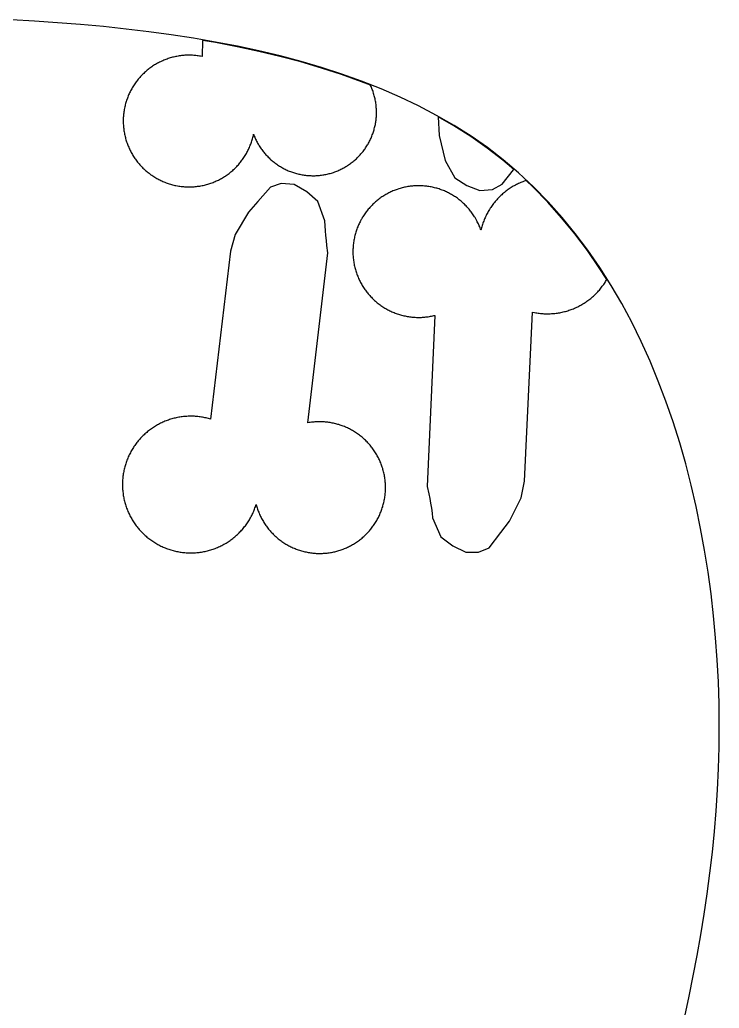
# Model space of a CAD drawing. Extents: x -246 to 246, y -104 to 199.
# Drawn here: x 185.17 to 198.81, y 100.11 to 119.39 of the extents above; entities that cross this region are included whole.
import ezdxf

# ---------------------------------------------------------------- set-up
doc = ezdxf.new("R2010")
doc.units = 0
doc.layers.add('Add_Red', color=1, linetype='Continuous')
doc.layers.add('Outline_Red', color=1, linetype='Continuous')

msp = doc.modelspace()

# ---------------------------------------------------------------- linework, layer by layer
at = {"layer": 'Add_Red'}
for points in [[(188.503, 116.128), (188.525, 116.129), (188.548, 116.13), (188.57, 116.132), (188.592, 116.134), (188.615, 116.136), (188.637, 116.139), (188.659, 116.142), (188.681, 116.145), (188.703, 116.149), (188.725, 116.153), (188.747, 116.158), (188.769, 116.163), (188.791, 116.168), (188.812, 116.174), (188.834, 116.18), (188.855, 116.187), (188.877, 116.194), (188.898, 116.201), (188.919, 116.208), (188.94, 116.216), (188.961, 116.225), (188.981, 116.234), (189.002, 116.243), (189.022, 116.252), (189.042, 116.262), (189.062, 116.272), (189.082, 116.283), (189.102, 116.293), (189.121, 116.305), (189.14, 116.316), (189.159, 116.328), (189.178, 116.34), (189.197, 116.353), (189.215, 116.365), (189.233, 116.379), (189.251, 116.392), (189.269, 116.406), (189.286, 116.42), (189.304, 116.434), (189.321, 116.449), (189.337, 116.464), (189.354, 116.479), (189.37, 116.495), (189.386, 116.511), (189.401, 116.527), (189.417, 116.543), (189.432, 116.56), (189.446, 116.577), (189.461, 116.594), (189.475, 116.611), (189.489, 116.629), (189.502, 116.647), (189.515, 116.665), (189.528, 116.683), (189.541, 116.702), (189.553, 116.72), (189.565, 116.739), (189.577, 116.759), (189.588, 116.778), (189.599, 116.798), (189.609, 116.817), (189.619, 116.837), (189.629, 116.858), (189.639, 116.878), (189.648, 116.898), (189.657, 116.919), (189.665, 116.94), (189.673, 116.961), (189.681, 116.982), (189.688, 117.003), (189.695, 117.024), (189.702, 117.046), (189.708, 117.067), (189.714, 117.089), (189.719, 117.11), (189.724, 117.132), (189.729, 117.154), (189.743, 117.119), (189.751, 117.1), (189.759, 117.08), (189.768, 117.06), (189.778, 117.041), (189.787, 117.021), (189.797, 117.002), (189.808, 116.983), (189.818, 116.964), (189.829, 116.946), (189.84, 116.927), (189.852, 116.909), (189.864, 116.891), (189.876, 116.873), (189.889, 116.856), (189.902, 116.838), (189.915, 116.821), (189.928, 116.804), (189.942, 116.788), (189.956, 116.771), (189.97, 116.755), (189.985, 116.739), (190, 116.724), (190.015, 116.708), (190.03, 116.693), (190.046, 116.678), (190.062, 116.664), (190.078, 116.649), (190.094, 116.635), (190.111, 116.621), (190.128, 116.608), (190.145, 116.595), (190.162, 116.582), (190.18, 116.57), (190.198, 116.557), (190.216, 116.545), (190.234, 116.534), (190.252, 116.523), (190.271, 116.512), (190.29, 116.501), (190.309, 116.491), (190.328, 116.481), (190.347, 116.471), (190.367, 116.462), (190.386, 116.453), (190.406, 116.444), (190.426, 116.436), (190.446, 116.428), (190.466, 116.42), (190.487, 116.413), (190.507, 116.406), (190.528, 116.4), (190.549, 116.394), (190.569, 116.388), (190.59, 116.383), (190.611, 116.378), (190.632, 116.373), (190.653, 116.369), (190.675, 116.365), (190.696, 116.361), (190.717, 116.358), (190.739, 116.355), (190.76, 116.353), (190.782, 116.351), (190.803, 116.349), (190.825, 116.348), (190.846, 116.347), (190.868, 116.346), (190.89, 116.346), (190.927, 116.346), (190.949, 116.347), (190.97, 116.348), (190.992, 116.35), (191.013, 116.352), (191.035, 116.354), (191.056, 116.357), (191.077, 116.36), (191.099, 116.364), (191.12, 116.367), (191.141, 116.372), (191.162, 116.376), (191.183, 116.381), (191.204, 116.387), (191.225, 116.392), (191.246, 116.398), (191.266, 116.405), (191.287, 116.411), (191.313, 116.42), (191.333, 116.428), (191.353, 116.436), (191.373, 116.444), (191.393, 116.453), (191.412, 116.462), (191.432, 116.471), (191.451, 116.481), (191.47, 116.491), (191.489, 116.501), (191.508, 116.512), (191.527, 116.523), (191.545, 116.534), (191.563, 116.545), (191.581, 116.557), (191.599, 116.57), (191.617, 116.582), (191.634, 116.595), (191.651, 116.608), (191.668, 116.621), (191.685, 116.635), (191.701, 116.649), (191.717, 116.664), (191.733, 116.678), (191.749, 116.693), (191.764, 116.708), (191.779, 116.724), (191.794, 116.739), (191.809, 116.755), (191.823, 116.771), (191.837, 116.788), (191.851, 116.804), (191.864, 116.821), (191.877, 116.838), (191.89, 116.856), (191.903, 116.873), (191.915, 116.891), (191.927, 116.909), (191.939, 116.927), (191.95, 116.946), (191.961, 116.964), (191.971, 116.983), (191.982, 117.002), (191.992, 117.021), (192.001, 117.041), (192.011, 117.06), (192.02, 117.08), (192.028, 117.1), (192.036, 117.119), (192.044, 117.14), (192.052, 117.16), (192.059, 117.18), (192.066, 117.201), (192.073, 117.221), (192.079, 117.242), (192.084, 117.263), (192.09, 117.284), (192.095, 117.305), (192.1, 117.326), (192.104, 117.347), (192.108, 117.368), (192.111, 117.389), (192.115, 117.411), (192.117, 117.432), (192.12, 117.454), (192.122, 117.475), (192.124, 117.497), (192.125, 117.518), (192.126, 117.54), (192.126, 117.561), (192.127, 117.583), (192.126, 117.609), (192.126, 117.63), (192.125, 117.652), (192.123, 117.673), (192.121, 117.695), (192.119, 117.716), (192.117, 117.738), (192.114, 117.759), (192.111, 117.781), (192.107, 117.802), (192.103, 117.823), (192.099, 117.844), (192.094, 117.865), (192.089, 117.886), (192.083, 117.907), (192.077, 117.928), (192.071, 117.949), (192.059, 117.986), (192.052, 118.006), (192.044, 118.026), (192.036, 118.046), (192.028, 118.066), (192.02, 118.086), (192.011, 118.106), (192.008, 118.111), (191.833, 118.18), (191.446, 118.318), (191.053, 118.446), (190.652, 118.564), (190.244, 118.672), (189.83, 118.77), (189.411, 118.86), (188.986, 118.942), (188.73, 118.986), (188.723, 118.671), (188.694, 118.677), (188.672, 118.68), (188.65, 118.684), (188.627, 118.687), (188.605, 118.689), (188.583, 118.691), (188.561, 118.693), (188.538, 118.695), (188.516, 118.696), (188.493, 118.696), (188.471, 118.696), (188.435, 118.696), (188.413, 118.695), (188.39, 118.694), (188.368, 118.692), (188.346, 118.69), (188.323, 118.688), (188.301, 118.685), (188.279, 118.682), (188.257, 118.678), (188.235, 118.674), (188.213, 118.67), (188.191, 118.665), (188.169, 118.66), (188.147, 118.655), (188.126, 118.649), (188.104, 118.643), (188.083, 118.636), (188.061, 118.629), (188.04, 118.622), (188.019, 118.614), (187.998, 118.606), (187.977, 118.598), (187.957, 118.589), (187.936, 118.58), (187.916, 118.57), (187.896, 118.56), (187.876, 118.55), (187.856, 118.54), (187.837, 118.529), (187.817, 118.517), (187.798, 118.506), (187.779, 118.494), (187.76, 118.482), (187.742, 118.469), (187.723, 118.456), (187.705, 118.443), (187.687, 118.43), (187.67, 118.416), (187.652, 118.402), (187.635, 118.387), (187.618, 118.372), (187.602, 118.357), (187.585, 118.342), (187.569, 118.326), (187.553, 118.311), (187.538, 118.294), (187.523, 118.278), (187.508, 118.261), (187.493, 118.244), (187.479, 118.227), (187.465, 118.21), (187.451, 118.192), (187.437, 118.174), (187.424, 118.156), (187.411, 118.138), (187.399, 118.119), (187.387, 118.1), (187.375, 118.081), (187.363, 118.062), (187.352, 118.043), (187.341, 118.023), (187.331, 118.003), (187.321, 117.983), (187.311, 117.963), (187.301, 117.943), (187.292, 117.922), (187.284, 117.901), (187.275, 117.881), (187.267, 117.86), (187.26, 117.839), (187.252, 117.817), (187.245, 117.796), (187.239, 117.775), (187.233, 117.753), (187.227, 117.731), (187.222, 117.71), (187.217, 117.688), (187.212, 117.666), (187.206, 117.635), (187.203, 117.613), (187.199, 117.591), (187.196, 117.569), (187.194, 117.546), (187.192, 117.524), (187.19, 117.502), (187.188, 117.479), (187.187, 117.457), (187.187, 117.434), (187.187, 117.412), (187.187, 117.378), (187.188, 117.356), (187.189, 117.333), (187.191, 117.311), (187.193, 117.289), (187.195, 117.266), (187.198, 117.244), (187.201, 117.222), (187.204, 117.2), (187.208, 117.178), (187.213, 117.156), (187.217, 117.134), (187.222, 117.112), (187.228, 117.09), (187.233, 117.069), (187.24, 117.047), (187.246, 117.026), (187.253, 117.004), (187.26, 116.983), (187.268, 116.962), (187.276, 116.941), (187.285, 116.92), (187.293, 116.9), (187.302, 116.879), (187.312, 116.859), (187.322, 116.839), (187.332, 116.819), (187.342, 116.799), (187.353, 116.779), (187.364, 116.76), (187.376, 116.741), (187.388, 116.722), (187.4, 116.703), (187.413, 116.684), (187.426, 116.666), (187.439, 116.648), (187.452, 116.63), (187.466, 116.612), (187.48, 116.595), (187.495, 116.578), (187.509, 116.561), (187.524, 116.544), (187.54, 116.528), (187.555, 116.512), (187.571, 116.496), (187.587, 116.48), (187.603, 116.465), (187.62, 116.45), (187.637, 116.435), (187.654, 116.421), (187.672, 116.407), (187.689, 116.393), (187.707, 116.38), (187.725, 116.366), (187.744, 116.354), (187.762, 116.341), (187.781, 116.329), (187.8, 116.317), (187.819, 116.305), (187.839, 116.294), (187.858, 116.283), (187.878, 116.273), (187.898, 116.263), (187.918, 116.253), (187.939, 116.243), (187.959, 116.234), (187.98, 116.225), (188, 116.217), (188.021, 116.209), (188.042, 116.201), (188.064, 116.194), (188.085, 116.187), (188.106, 116.181), (188.128, 116.174), (188.15, 116.169), (188.171, 116.163), (188.193, 116.158), (188.215, 116.154), (188.248, 116.147), (188.27, 116.144), (188.292, 116.14), (188.314, 116.137), (188.337, 116.135), (188.359, 116.133), (188.381, 116.131), (188.404, 116.13), (188.426, 116.129), (188.449, 116.128), (188.471, 116.128), (188.503, 116.128)], [(194.388, 116.079), (194.577, 116.179), (194.797, 116.46), (194.802, 116.469), (194.591, 116.648), (194.284, 116.885), (193.964, 117.108), (193.633, 117.318), (193.33, 117.493), (193.348, 117.132), (193.468, 116.644), (193.652, 116.306), (193.891, 116.156), (194.145, 116.06), (194.388, 116.079)], [(194.323, 109.09), (194.553, 109.386), (194.718, 109.61), (194.948, 110.062), (195.016, 110.39), (195.016, 110.39), (195.171, 113.686), (195.208, 113.678), (195.231, 113.674), (195.254, 113.67), (195.277, 113.666), (195.3, 113.663), (195.323, 113.661), (195.346, 113.658), (195.37, 113.657), (195.393, 113.655), (195.416, 113.654), (195.439, 113.654), (195.463, 113.653), (195.492, 113.654), (195.516, 113.654), (195.539, 113.656), (195.562, 113.657), (195.585, 113.659), (195.608, 113.661), (195.631, 113.664), (195.654, 113.667), (195.677, 113.671), (195.7, 113.675), (195.723, 113.679), (195.746, 113.684), (195.769, 113.689), (195.791, 113.695), (195.814, 113.7), (195.836, 113.707), (195.858, 113.714), (195.881, 113.721), (195.903, 113.728), (195.924, 113.736), (195.946, 113.744), (195.968, 113.753), (195.989, 113.762), (196.01, 113.771), (196.032, 113.781), (196.053, 113.791), (196.073, 113.802), (196.094, 113.812), (196.114, 113.824), (196.134, 113.835), (196.154, 113.847), (196.174, 113.859), (196.194, 113.872), (196.213, 113.885), (196.232, 113.898), (196.251, 113.912), (196.27, 113.926), (196.288, 113.94), (196.306, 113.954), (196.324, 113.969), (196.342, 113.985), (196.359, 114), (196.376, 114.016), (196.393, 114.032), (196.409, 114.048), (196.426, 114.065), (196.442, 114.082), (196.457, 114.099), (196.473, 114.117), (196.488, 114.134), (196.502, 114.152), (196.517, 114.171), (196.531, 114.189), (196.544, 114.208), (196.558, 114.227), (196.571, 114.246), (196.584, 114.266), (196.596, 114.285), (196.608, 114.305), (196.617, 114.321), (196.472, 114.55), (196.24, 114.886), (195.996, 115.212), (195.738, 115.527), (195.467, 115.829), (195.184, 116.12), (195.044, 116.251), (195.026, 116.245), (195.005, 116.237), (194.983, 116.229), (194.961, 116.221), (194.94, 116.212), (194.918, 116.202), (194.897, 116.193), (194.876, 116.183), (194.855, 116.172), (194.835, 116.162), (194.814, 116.15), (194.794, 116.139), (194.774, 116.127), (194.754, 116.115), (194.735, 116.102), (194.715, 116.09), (194.696, 116.076), (194.677, 116.063), (194.659, 116.049), (194.64, 116.035), (194.622, 116.02), (194.604, 116.005), (194.586, 115.99), (194.569, 115.975), (194.552, 115.959), (194.535, 115.943), (194.519, 115.927), (194.502, 115.91), (194.486, 115.893), (194.471, 115.876), (194.455, 115.859), (194.44, 115.841), (194.425, 115.823), (194.411, 115.805), (194.397, 115.786), (194.383, 115.767), (194.37, 115.748), (194.356, 115.729), (194.344, 115.71), (194.331, 115.69), (194.319, 115.67), (194.307, 115.65), (194.296, 115.63), (194.285, 115.61), (194.274, 115.589), (194.264, 115.568), (194.254, 115.547), (194.244, 115.526), (194.235, 115.505), (194.226, 115.483), (194.218, 115.461), (194.209, 115.44), (194.202, 115.418), (194.194, 115.396), (194.187, 115.373), (194.181, 115.351), (194.175, 115.329), (194.169, 115.306), (194.163, 115.284), (194.156, 115.306), (194.148, 115.327), (194.14, 115.347), (194.131, 115.368), (194.122, 115.389), (194.113, 115.409), (194.103, 115.429), (194.093, 115.449), (194.083, 115.469), (194.072, 115.489), (194.061, 115.508), (194.05, 115.528), (194.038, 115.547), (194.026, 115.566), (194.014, 115.584), (194.001, 115.603), (193.988, 115.621), (193.975, 115.639), (193.961, 115.657), (193.947, 115.674), (193.933, 115.692), (193.918, 115.709), (193.903, 115.725), (193.888, 115.742), (193.873, 115.758), (193.857, 115.774), (193.841, 115.79), (193.825, 115.805), (193.808, 115.82), (193.792, 115.835), (193.775, 115.85), (193.757, 115.864), (193.74, 115.878), (193.722, 115.892), (193.704, 115.905), (193.686, 115.918), (193.667, 115.931), (193.649, 115.943), (193.63, 115.955), (193.611, 115.967), (193.591, 115.978), (193.572, 115.989), (193.552, 116), (193.532, 116.01), (193.512, 116.02), (193.492, 116.03), (193.472, 116.039), (193.451, 116.048), (193.43, 116.057), (193.409, 116.065), (193.388, 116.073), (193.367, 116.08), (193.346, 116.087), (193.325, 116.094), (193.303, 116.1), (193.282, 116.106), (193.26, 116.112), (193.238, 116.117), (193.216, 116.122), (193.194, 116.127), (193.172, 116.131), (193.15, 116.134), (193.128, 116.138), (193.106, 116.141), (193.084, 116.143), (193.061, 116.145), (193.039, 116.147), (193.017, 116.148), (192.994, 116.149), (192.972, 116.15), (192.949, 116.15), (192.918, 116.15), (192.895, 116.149), (192.873, 116.148), (192.851, 116.146), (192.828, 116.144), (192.806, 116.142), (192.784, 116.139), (192.762, 116.136), (192.739, 116.133), (192.717, 116.129), (192.695, 116.125), (192.673, 116.12), (192.652, 116.115), (192.63, 116.11), (192.608, 116.104), (192.587, 116.098), (192.565, 116.091), (192.532, 116.08), (192.51, 116.073), (192.489, 116.065), (192.469, 116.057), (192.448, 116.048), (192.427, 116.039), (192.407, 116.03), (192.387, 116.02), (192.367, 116.01), (192.347, 116), (192.327, 115.989), (192.308, 115.978), (192.288, 115.967), (192.269, 115.955), (192.25, 115.943), (192.232, 115.931), (192.213, 115.918), (192.195, 115.905), (192.177, 115.892), (192.159, 115.878), (192.142, 115.864), (192.124, 115.85), (192.107, 115.835), (192.09, 115.82), (192.074, 115.805), (192.058, 115.79), (192.042, 115.774), (192.026, 115.758), (192.011, 115.742), (191.995, 115.725), (191.981, 115.709), (191.966, 115.692), (191.952, 115.674), (191.938, 115.657), (191.924, 115.639), (191.911, 115.621), (191.898, 115.603), (191.885, 115.584), (191.873, 115.566), (191.861, 115.547), (191.849, 115.528), (191.838, 115.508), (191.827, 115.489), (191.816, 115.469), (191.806, 115.449), (191.796, 115.429), (191.786, 115.409), (191.777, 115.389), (191.768, 115.368), (191.759, 115.347), (191.751, 115.327), (191.743, 115.306), (191.736, 115.284), (191.729, 115.263), (191.722, 115.242), (191.715, 115.22), (191.709, 115.199), (191.704, 115.177), (191.699, 115.155), (191.694, 115.133), (191.689, 115.111), (191.685, 115.089), (191.682, 115.067), (191.678, 115.045), (191.675, 115.023), (191.673, 115.001), (191.671, 114.978), (191.669, 114.956), (191.668, 114.934), (191.667, 114.911), (191.666, 114.889), (191.666, 114.867), (191.666, 114.824), (191.667, 114.802), (191.669, 114.78), (191.67, 114.757), (191.673, 114.735), (191.675, 114.713), (191.678, 114.691), (191.681, 114.668), (191.685, 114.646), (191.689, 114.624), (191.693, 114.602), (191.698, 114.58), (191.703, 114.559), (191.709, 114.537), (191.715, 114.515), (191.722, 114.491), (191.729, 114.47), (191.736, 114.449), (191.743, 114.428), (191.751, 114.407), (191.759, 114.386), (191.768, 114.365), (191.777, 114.344), (191.786, 114.324), (191.796, 114.304), (191.806, 114.284), (191.816, 114.264), (191.827, 114.244), (191.838, 114.225), (191.849, 114.205), (191.861, 114.186), (191.873, 114.167), (191.885, 114.149), (191.898, 114.13), (191.911, 114.112), (191.924, 114.094), (191.938, 114.076), (191.952, 114.059), (191.966, 114.041), (191.981, 114.024), (191.995, 114.008), (192.011, 113.991), (192.026, 113.975), (192.042, 113.959), (192.058, 113.943), (192.074, 113.928), (192.09, 113.913), (192.107, 113.898), (192.124, 113.883), (192.142, 113.869), (192.159, 113.855), (192.177, 113.841), (192.195, 113.828), (192.213, 113.815), (192.232, 113.802), (192.25, 113.79), (192.269, 113.778), (192.288, 113.766), (192.308, 113.755), (192.327, 113.744), (192.347, 113.733), (192.367, 113.723), (192.387, 113.713), (192.407, 113.703), (192.427, 113.694), (192.448, 113.685), (192.469, 113.676), (192.489, 113.668), (192.51, 113.66), (192.532, 113.653), (192.553, 113.646), (192.574, 113.639), (192.596, 113.633), (192.617, 113.627), (192.639, 113.621), (192.661, 113.616), (192.683, 113.611), (192.704, 113.607), (192.727, 113.602), (192.749, 113.599), (192.771, 113.595), (192.793, 113.592), (192.815, 113.59), (192.838, 113.588), (192.86, 113.586), (192.882, 113.585), (192.905, 113.584), (192.927, 113.583), (192.949, 113.583), (192.979, 113.583), (193.002, 113.584), (193.024, 113.585), (193.047, 113.587), (193.069, 113.588), (193.091, 113.591), (193.113, 113.593), (193.136, 113.596), (193.158, 113.6), (193.18, 113.604), (193.202, 113.608), (193.224, 113.613), (193.246, 113.618), (193.267, 113.623), (193.115, 110.285), (193.146, 110.145), (193.164, 110.051), (193.181, 109.957), (193.196, 109.862), (193.209, 109.767), (193.221, 109.672), (193.38, 109.306), (193.613, 109.129), (193.866, 109.007), (194.119, 109.005), (194.323, 109.09)], [(191.049, 108.98), (191.072, 108.981), (191.094, 108.982), (191.116, 108.983), (191.139, 108.985), (191.161, 108.988), (191.183, 108.99), (191.205, 108.993), (191.227, 108.997), (191.25, 109.001), (191.272, 109.005), (191.293, 109.009), (191.315, 109.014), (191.351, 109.023), (191.373, 109.029), (191.394, 109.036), (191.416, 109.043), (191.437, 109.05), (191.458, 109.057), (191.479, 109.065), (191.5, 109.073), (191.521, 109.082), (191.541, 109.091), (191.562, 109.1), (191.582, 109.11), (191.602, 109.12), (191.622, 109.13), (191.641, 109.141), (191.661, 109.152), (191.68, 109.163), (191.699, 109.175), (191.718, 109.187), (191.737, 109.199), (191.755, 109.212), (191.774, 109.225), (191.792, 109.238), (191.809, 109.252), (191.827, 109.266), (191.844, 109.28), (191.861, 109.295), (191.878, 109.309), (191.895, 109.325), (191.911, 109.34), (191.927, 109.356), (191.943, 109.372), (191.958, 109.388), (191.973, 109.404), (191.988, 109.421), (192.002, 109.438), (192.017, 109.456), (192.031, 109.473), (192.044, 109.491), (192.058, 109.509), (192.071, 109.527), (192.083, 109.546), (192.096, 109.564), (192.108, 109.583), (192.119, 109.602), (192.131, 109.622), (192.142, 109.641), (192.153, 109.661), (192.163, 109.681), (192.173, 109.701), (192.183, 109.721), (192.192, 109.741), (192.201, 109.762), (192.209, 109.782), (192.218, 109.803), (192.225, 109.824), (192.233, 109.845), (192.24, 109.867), (192.247, 109.888), (192.253, 109.91), (192.259, 109.931), (192.265, 109.953), (192.27, 109.975), (192.275, 109.996), (192.279, 110.018), (192.283, 110.04), (192.287, 110.063), (192.29, 110.085), (192.293, 110.107), (192.296, 110.129), (192.298, 110.151), (192.3, 110.174), (192.301, 110.196), (192.302, 110.219), (192.303, 110.241), (192.303, 110.263), (192.302, 110.304), (192.301, 110.326), (192.3, 110.348), (192.298, 110.371), (192.296, 110.393), (192.294, 110.415), (192.291, 110.438), (192.288, 110.46), (192.284, 110.482), (192.28, 110.504), (192.276, 110.526), (192.27, 110.552), (192.265, 110.574), (192.259, 110.596), (192.253, 110.617), (192.247, 110.639), (192.24, 110.66), (192.233, 110.681), (192.225, 110.702), (192.218, 110.723), (192.209, 110.744), (192.201, 110.765), (192.192, 110.785), (192.183, 110.806), (192.173, 110.826), (192.163, 110.846), (192.153, 110.866), (192.142, 110.886), (192.131, 110.905), (192.119, 110.924), (192.108, 110.944), (192.096, 110.962), (192.083, 110.981), (192.071, 111), (192.058, 111.018), (192.044, 111.036), (192.031, 111.054), (192.017, 111.071), (192.002, 111.088), (191.988, 111.105), (191.973, 111.122), (191.958, 111.139), (191.943, 111.155), (191.927, 111.171), (191.911, 111.187), (191.895, 111.202), (191.878, 111.217), (191.861, 111.232), (191.844, 111.247), (191.827, 111.261), (191.809, 111.275), (191.792, 111.289), (191.774, 111.302), (191.755, 111.315), (191.737, 111.328), (191.718, 111.34), (191.699, 111.352), (191.68, 111.364), (191.661, 111.375), (191.641, 111.386), (191.622, 111.397), (191.602, 111.407), (191.582, 111.417), (191.562, 111.427), (191.541, 111.436), (191.521, 111.445), (191.5, 111.454), (191.479, 111.462), (191.458, 111.47), (191.437, 111.477), (191.416, 111.484), (191.394, 111.491), (191.373, 111.497), (191.351, 111.503), (191.33, 111.509), (191.308, 111.514), (191.286, 111.519), (191.264, 111.523), (191.242, 111.527), (191.22, 111.531), (191.198, 111.534), (191.176, 111.537), (191.153, 111.54), (191.131, 111.542), (191.109, 111.544), (191.086, 111.545), (191.064, 111.546), (191.042, 111.547), (191.019, 111.547), (190.991, 111.547), (190.968, 111.546), (190.946, 111.545), (190.924, 111.543), (190.901, 111.542), (190.879, 111.539), (190.857, 111.537), (190.835, 111.534), (190.813, 111.53), (190.79, 111.526), (191.18, 114.845), (191.159, 114.987), (191.148, 115.082), (191.138, 115.177), (191.13, 115.273), (191.123, 115.368), (191.118, 115.464), (190.985, 115.841), (190.765, 116.033), (190.521, 116.173), (190.269, 116.194), (190.06, 116.123), (189.809, 115.844), (189.629, 115.632), (189.367, 115.198), (189.276, 114.875), (188.887, 111.599), (188.849, 111.61), (188.826, 111.616), (188.804, 111.621), (188.781, 111.626), (188.758, 111.631), (188.735, 111.635), (188.712, 111.639), (188.689, 111.643), (188.666, 111.646), (188.643, 111.648), (188.62, 111.65), (188.597, 111.652), (188.574, 111.654), (188.55, 111.655), (188.527, 111.655), (188.504, 111.656), (188.476, 111.655), (188.453, 111.655), (188.429, 111.653), (188.406, 111.652), (188.383, 111.65), (188.36, 111.648), (188.337, 111.645), (188.314, 111.642), (188.291, 111.638), (188.268, 111.634), (188.245, 111.63), (188.222, 111.625), (188.2, 111.62), (188.177, 111.615), (188.154, 111.609), (188.132, 111.603), (188.11, 111.596), (188.088, 111.589), (188.066, 111.581), (188.044, 111.574), (188.022, 111.565), (188, 111.557), (187.979, 111.548), (187.958, 111.538), (187.936, 111.529), (187.916, 111.519), (187.895, 111.508), (187.874, 111.497), (187.854, 111.486), (187.834, 111.475), (187.814, 111.463), (187.794, 111.451), (187.774, 111.438), (187.755, 111.425), (187.736, 111.412), (187.717, 111.398), (187.698, 111.384), (187.68, 111.37), (187.662, 111.356), (187.644, 111.341), (187.626, 111.326), (187.609, 111.31), (187.592, 111.294), (187.575, 111.278), (187.558, 111.262), (187.542, 111.245), (187.526, 111.228), (187.51, 111.211), (187.495, 111.194), (187.48, 111.176), (187.465, 111.158), (187.451, 111.14), (187.437, 111.121), (187.423, 111.102), (187.41, 111.083), (187.396, 111.064), (187.384, 111.045), (187.371, 111.025), (187.359, 111.005), (187.347, 110.985), (187.336, 110.965), (187.325, 110.944), (187.314, 110.924), (187.304, 110.903), (187.294, 110.882), (187.285, 110.861), (187.275, 110.839), (187.267, 110.818), (187.258, 110.796), (187.25, 110.774), (187.242, 110.752), (187.235, 110.73), (187.228, 110.708), (187.217, 110.668), (187.211, 110.645), (187.205, 110.623), (187.2, 110.6), (187.196, 110.577), (187.192, 110.554), (187.188, 110.531), (187.184, 110.508), (187.181, 110.485), (187.179, 110.462), (187.176, 110.439), (187.175, 110.416), (187.173, 110.393), (187.172, 110.369), (187.171, 110.346), (187.171, 110.323), (187.172, 110.297), (187.172, 110.274), (187.173, 110.251), (187.175, 110.227), (187.177, 110.204), (187.179, 110.181), (187.182, 110.158), (187.185, 110.135), (187.188, 110.112), (187.192, 110.089), (187.196, 110.066), (187.201, 110.043), (187.206, 110.021), (187.211, 109.998), (187.217, 109.975), (187.224, 109.953), (187.23, 109.931), (187.237, 109.909), (187.245, 109.887), (187.253, 109.865), (187.261, 109.843), (187.269, 109.821), (187.278, 109.8), (187.288, 109.778), (187.297, 109.757), (187.307, 109.736), (187.318, 109.716), (187.328, 109.695), (187.34, 109.675), (187.351, 109.654), (187.363, 109.634), (187.375, 109.615), (187.388, 109.595), (187.401, 109.576), (187.414, 109.556), (187.427, 109.537), (187.441, 109.519), (187.455, 109.5), (187.47, 109.482), (187.485, 109.464), (187.5, 109.447), (187.515, 109.429), (187.531, 109.412), (187.547, 109.395), (187.563, 109.379), (187.58, 109.362), (187.597, 109.347), (187.614, 109.331), (187.632, 109.315), (187.649, 109.3), (187.667, 109.286), (187.686, 109.271), (187.704, 109.257), (187.723, 109.243), (187.742, 109.23), (187.761, 109.217), (187.78, 109.204), (187.8, 109.191), (187.82, 109.179), (187.84, 109.168), (187.86, 109.156), (187.881, 109.145), (187.901, 109.134), (187.922, 109.124), (187.943, 109.114), (187.964, 109.104), (187.986, 109.095), (188.007, 109.086), (188.029, 109.078), (188.051, 109.07), (188.073, 109.062), (188.095, 109.055), (188.117, 109.048), (188.159, 109.036), (188.182, 109.03), (188.204, 109.024), (188.227, 109.019), (188.25, 109.015), (188.273, 109.011), (188.295, 109.007), (188.318, 109.003), (188.342, 109), (188.365, 108.998), (188.388, 108.995), (188.411, 108.994), (188.434, 108.992), (188.457, 108.991), (188.481, 108.99), (188.504, 108.99), (188.528, 108.99), (188.551, 108.991), (188.574, 108.992), (188.597, 108.994), (188.621, 108.995), (188.644, 108.998), (188.667, 109), (188.69, 109.003), (188.713, 109.007), (188.736, 109.011), (188.759, 109.015), (188.782, 109.02), (188.804, 109.025), (188.827, 109.03), (188.849, 109.036), (188.872, 109.042), (188.894, 109.049), (188.916, 109.056), (188.938, 109.063), (188.96, 109.071), (188.982, 109.079), (189.004, 109.088), (189.025, 109.096), (189.046, 109.106), (189.068, 109.115), (189.089, 109.125), (189.109, 109.136), (189.13, 109.147), (189.15, 109.158), (189.171, 109.169), (189.191, 109.181), (189.211, 109.193), (189.23, 109.206), (189.25, 109.218), (189.269, 109.232), (189.288, 109.245), (189.306, 109.259), (189.325, 109.273), (189.343, 109.288), (189.361, 109.302), (189.379, 109.317), (189.396, 109.333), (189.413, 109.349), (189.43, 109.365), (189.447, 109.381), (189.463, 109.398), (189.479, 109.414), (189.495, 109.432), (189.51, 109.449), (189.525, 109.467), (189.54, 109.485), (189.554, 109.503), (189.569, 109.521), (189.582, 109.54), (189.596, 109.559), (189.609, 109.578), (189.622, 109.598), (189.634, 109.617), (189.647, 109.637), (189.658, 109.657), (189.67, 109.677), (189.681, 109.698), (189.692, 109.718), (189.702, 109.739), (189.712, 109.76), (189.722, 109.781), (189.731, 109.803), (189.74, 109.824), (189.748, 109.846), (189.756, 109.868), (189.764, 109.89), (189.772, 109.912), (189.779, 109.934), (189.785, 109.91), (189.792, 109.888), (189.798, 109.867), (189.805, 109.845), (189.813, 109.824), (189.821, 109.803), (189.829, 109.782), (189.838, 109.762), (189.846, 109.741), (189.856, 109.721), (189.865, 109.701), (189.875, 109.681), (189.886, 109.661), (189.896, 109.641), (189.907, 109.622), (189.919, 109.602), (189.931, 109.583), (189.943, 109.564), (189.955, 109.546), (189.968, 109.527), (189.981, 109.509), (189.994, 109.491), (190.008, 109.473), (190.022, 109.456), (190.036, 109.438), (190.05, 109.421), (190.065, 109.404), (190.08, 109.388), (190.096, 109.372), (190.111, 109.356), (190.127, 109.34), (190.144, 109.325), (190.16, 109.309), (190.177, 109.295), (190.194, 109.28), (190.211, 109.266), (190.229, 109.252), (190.247, 109.238), (190.265, 109.225), (190.283, 109.212), (190.301, 109.199), (190.32, 109.187), (190.339, 109.175), (190.358, 109.163), (190.377, 109.152), (190.397, 109.141), (190.416, 109.13), (190.436, 109.12), (190.456, 109.11), (190.477, 109.1), (190.497, 109.091), (190.518, 109.082), (190.538, 109.073), (190.559, 109.065), (190.58, 109.057), (190.601, 109.05), (190.622, 109.043), (190.644, 109.036), (190.665, 109.029), (190.687, 109.023), (190.709, 109.018), (190.73, 109.013), (190.752, 109.008), (190.774, 109.003), (190.796, 108.999), (190.818, 108.996), (190.84, 108.992), (190.863, 108.989), (190.885, 108.987), (190.907, 108.985), (190.93, 108.983), (190.952, 108.981), (190.974, 108.98), (190.997, 108.98), (191.019, 108.98), (191.049, 108.98)]]:
    msp.add_lwpolyline(points, dxfattribs=at)
at = {"layer": 'Outline_Red'}
msp.add_lwpolyline([(198.138, 99.947), (198.224, 100.344), (198.305, 100.742), (198.381, 101.141), (198.452, 101.541), (198.517, 101.942), (198.577, 102.344), (198.631, 102.747), (198.678, 103.151), (198.719, 103.556), (198.753, 103.962), (198.779, 104.371), (198.798, 104.785), (198.809, 105.203), (198.812, 105.624), (198.807, 106.048), (198.794, 106.474), (198.772, 106.902), (198.741, 107.331), (198.701, 107.76), (198.652, 108.189), (198.594, 108.617), (198.526, 109.044), (198.449, 109.469), (198.362, 109.892), (198.265, 110.311), (198.158, 110.727), (198.04, 111.139), (197.912, 111.546), (197.773, 111.947), (197.623, 112.342), (197.462, 112.731), (197.289, 113.113), (197.105, 113.487), (196.909, 113.852), (196.701, 114.208), (196.481, 114.555), (196.249, 114.892), (196.004, 115.218), (195.746, 115.533), (195.475, 115.836), (195.191, 116.127), (194.894, 116.405), (194.598, 116.656), (194.29, 116.893), (193.97, 117.116), (193.639, 117.326), (193.298, 117.523), (192.947, 117.707), (192.586, 117.879), (192.216, 118.04), (191.837, 118.189), (191.45, 118.327), (191.056, 118.455), (190.655, 118.573), (190.247, 118.681), (189.833, 118.78), (189.413, 118.87), (188.988, 118.952), (188.558, 119.026), (188.124, 119.093), (187.686, 119.153), (187.245, 119.206), (186.801, 119.253), (186.355, 119.294), (185.907, 119.33), (185.458, 119.361), (185.008, 119.387)], dxfattribs=at)

doc.saveas('drawing.dxf')
